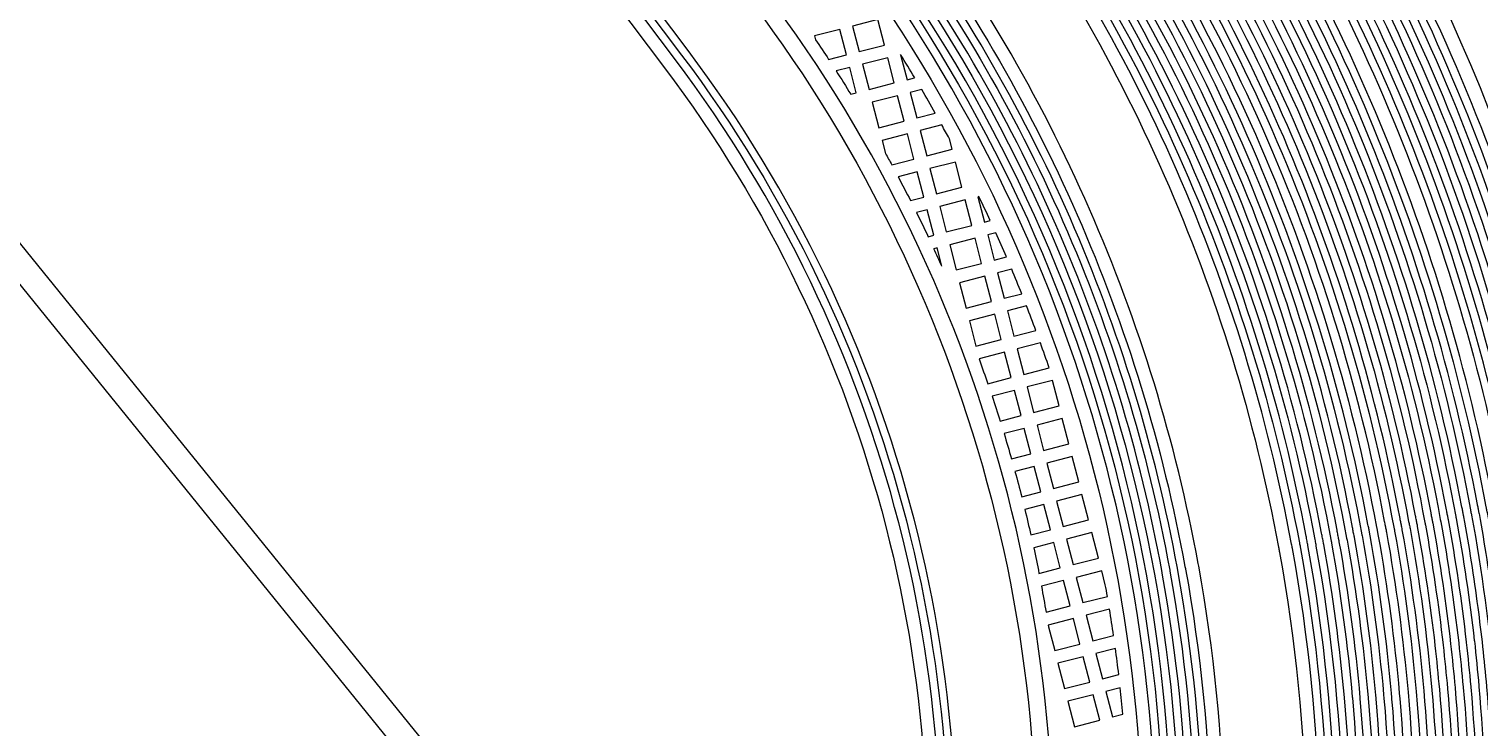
# Model space of a CAD drawing. Extents: x 150 to 463, y 50 to 272.
# Drawn here: x 188.87 to 199.94, y 87.5 to 92.83 of the extents above; entities that cross this region are included whole.
import ezdxf

# ---------------------------------------------------------------- set-up
doc = ezdxf.new("R2010")
doc.units = 0
doc.layers.add('bak_bak_btr2-bcq4636', color=9, linetype='Continuous')
doc.layers.add('bak_outline', color=8, linetype='Continuous')

msp = doc.modelspace()

# ---------------------------------------------------------------- linework, layer by layer
at = {"layer": 'bak_bak_btr2-bcq4636'}
for points in [[(191.475, 70.806), (191.598, 71.683, -0.107383), (191.606, 71.741), (191.646, 72.022, -0.186372), (191.66, 72.12), (191.7, 72.406, -0.163948), (191.712, 72.493), (191.818, 73.245, -0.018175), (191.819, 73.249, -0.030814), (191.819, 73.257), (193.207, 83.133, 0.207988), (192.099, 87.129), (182.952, 98.424, -0.208001), (180.864, 105.955), (187.748, 154.941, -0.256399)], [(193.538, 154.055), (186.976, 107.369, 0.198905), (189.292, 98.416), (193.725, 92.533, -0.198901), (195.633, 85.156, -0.07852), (195.589, 85.014, -0.235466), (195.515, 84.964, 0.829205), (195.452, 84.516, -0.234566), (195.509, 84.448, -0.078871), (195.512, 84.297), (194.393, 76.334, -0.158951), (194.037, 75.633, 0.105486), (193.322, 74.529, 0.056152), (193.163, 73.91), (193.045, 73.076, -0.018171), (193.045, 73.073), (192.855, 71.724, 0.040386), (192.848, 71.597, -0.048286), (192.846, 71.568, 0.4198), (193.193, 71.084, -0.349558)], [(193.261, 71.183, -0.468799), (192.947, 71.55, 0.048342), (192.951, 71.599, -0.040792), (192.958, 71.71), (193.265, 73.894, -0.056245), (193.418, 74.492, -0.105486), (194.11, 75.56, 0.162715), (194.498, 76.338), (195.614, 84.282, 0.089232), (195.606, 84.489, -0.054784), (195.602, 84.495, 0.136592), (195.488, 84.602, -0.874967), (195.528, 84.872, 0.137082), (195.658, 84.925, 0.100133), (195.735, 85.142, 0.198891), (193.807, 92.595), (189.374, 98.478, -0.198913), (187.078, 107.355), (193.64, 154.04, -0.171129)], [(193.699, 154.032), (187.138, 107.346, 0.198913), (189.422, 98.514), (193.855, 92.631, -0.198902), (195.794, 85.134, -0.101801), (195.708, 84.891, -0.169864), (195.696, 84.873, -0.006232), (195.687, 84.86, 0.107294), (195.662, 84.755, -0.159896), (195.648, 84.67, 0.095777), (195.648, 84.563, -0.113793), (195.673, 84.274), (194.557, 76.329, -0.162716), (194.153, 75.518, 0.105495), (193.474, 74.47, 0.056232), (193.324, 73.886), (193.017, 71.702, 0.040873), (193.011, 71.6, -0.048333), (193.007, 71.54, 0.477305), (193.267, 71.242)], [(193.298, 71.365, -0.644372), (193.131, 71.552, 0.044198), (193.139, 71.591, 0.006709), (193.139, 71.603, -0.040946), (193.144, 71.684), (193.144, 71.684), (193.159, 71.789, -0.172715), (193.118, 71.99), (193.383, 73.877, -0.055706), (193.528, 74.443, -0.106013), (194.195, 75.476, 0.162658), (194.616, 76.321), (195.854, 85.125, 0.198889), (193.904, 92.666), (189.47, 98.55, -0.198913), (187.197, 107.338), (193.758, 154.024, -0.178427)], [(194.362, 153.939), (187.801, 107.253, 0.198913), (189.957, 98.917), (194.391, 93.033, -0.198889), (196.457, 85.04), (195.22, 76.236, -0.162772), (194.626, 75.044, 0.105906), (194.098, 74.227, 0.055707), (193.987, 73.792), (193.722, 71.905, -0.140892), (193.653, 71.751), (193.634, 71.716), (193.65, 71.539, -0.422325), (193.613, 71.346, -0.200704)], [(193.747, 71.37, 0.178679), (193.755, 71.528, -0.0461), (193.751, 71.546), (193.744, 71.622, -0.152735), (193.761, 71.68, 0.132104), (193.849, 71.887), (194.115, 73.777, -0.055409), (194.218, 74.182, -0.105997), (194.717, 74.954, 0.155464), (195.337, 76.156), (196.585, 85.023, 0.19888), (194.493, 93.111), (190.059, 98.995, -0.198876), (187.928, 107.235), (194.489, 153.921, -0.176717)], [(195.24, 153.195), (188.813, 107.472, 0.107543), (189.19, 102.444, 0.081338), (190.734, 99.503), (195.167, 93.619, -0.198862), (197.42, 84.907), (196.095, 75.476, -0.160261), (195.558, 74.387, 0.160635), (195.244, 73.75), (195.017, 72.135, -0.127479), (194.929, 71.922, 0.010404), (194.919, 71.909, -0.079847), (194.785, 71.769), (194.465, 71.528, -0.055064), (194.461, 71.522, -0.033757), (194.429, 71.493, 0.148019), (194.365, 71.358)], [(195.358, 153.178), (188.932, 107.456, 0.096705), (189.171, 102.964), (189.191, 102.887, 0.008998), (189.304, 102.48, 0.081294), (190.83, 99.575), (195.263, 93.692, -0.198875), (197.539, 84.89), (196.214, 75.459, -0.160272), (195.644, 74.303, 0.16067), (195.363, 73.733), (195.136, 72.118, -0.132304), (195.018, 71.84, -0.068605), (194.883, 71.694, 0.054339), (194.834, 71.644, 0.01787), (194.78, 71.569, -0.05117), (194.778, 71.563, -0.043159), (194.751, 71.511, 0.132375), (194.744, 71.368)], [(195.477, 153.161), (189.051, 107.44, 0.096709), (189.288, 102.993), (189.307, 102.917, 0.008958), (189.419, 102.516, 0.081248), (190.925, 99.647), (195.359, 93.764, -0.116769), (197.58, 88.7, -0.053762), (197.581, 88.693, -0.080127), (197.658, 84.873), (196.333, 75.444, -0.160292), (195.729, 74.219, 0.162838), (195.48, 73.709), (195.254, 72.101, -0.130106), (195.116, 71.771, -0.012914), (195.09, 71.736, 0.118656), (195.028, 71.586, -0.119243), (195.029, 71.573, 0.348071), (195.104, 71.429, -2.783927), (194.946, 71.354)], [(197.718, 84.868, 0.07989), (197.642, 88.696, -0.030837), (197.641, 88.7, -0.033093), (197.641, 88.703, 0.028675), (197.638, 88.713, -0.025456), (197.638, 88.716, 0.116643), (195.407, 93.8), (190.979, 99.675, -0.081099), (189.476, 102.535, -0.00892), (189.366, 102.932), (189.346, 103.009, -0.096702), (189.11, 107.432), (195.536, 153.152, -0.02168)], [(195.596, 153.144), (189.64, 110.766, -0.016404), (189.64, 110.764), (189.17, 107.423, 0.096702), (189.404, 103.023), (189.424, 102.947, 0.008913), (189.534, 102.553, 0.007969), (189.638, 102.255, 0.073089), (191.027, 99.711), (195.455, 93.836, -0.116618), (197.696, 88.728, -0.027076), (197.7, 88.712, -0.02419), (197.7, 88.71, -0.026425), (197.701, 88.707, -0.07989), (197.777, 84.859), (196.452, 75.428, -0.161941), (195.805, 74.124, 0.106558), (195.636, 73.846), (195.619, 73.787, 0.034382), (195.599, 73.692), (195.306, 71.596), (195.496, 71.569, -0.13056), (195.541, 71.546, -0.403497), (195.562, 71.406, 0.042135)], [(197.879, 84.845, 0.079993), (197.801, 88.73, 0.020849), (197.797, 88.75, 0.116546), (195.537, 93.898), (191.109, 99.773, -0.081019), (189.632, 102.584, -0.008876), (189.523, 102.973), (189.504, 103.049, -0.096676), (189.272, 107.408), (189.75, 110.808), (189.75, 110.809), (195.697, 153.129, -0.020756)], [(197.275, 153.089), (190.801, 107.021, 0.197275), (192.467, 100.495), (196.749, 94.812, -0.116711), (199.292, 89.016, -0.004205), (199.296, 88.997, -0.022477), (199.461, 87.773, -0.05729), (199.384, 84.721), (197.508, 71.368, -0.138616), (197.508, 71.353, 0.123164), (197.506, 71.241)], [(196.367, 153.035), (189.918, 107.145, 0.197325), (191.752, 99.961), (196.037, 94.275, -0.116314), (198.41, 88.875, -0.008433), (198.416, 88.846, 0.006424), (198.416, 88.843, -0.006915), (198.418, 88.835, -0.079852), (198.498, 84.758)], [(196.528, 153.012), (190.079, 107.122, 0.197317), (191.883, 100.058), (196.167, 94.373, -0.11622), (198.569, 88.909, -0.008249), (198.576, 88.876, -0.006628), (198.578, 88.864, -0.07984), (198.66, 84.736), (196.977, 72.763, -0.127074), (196.735, 72.178, -0.028507), (196.718, 72.156, -0.014679), (196.67, 72.1, -0.049823), (196.62, 72.053), (196.33, 71.835, -0.078998), (196.324, 71.827, -0.033426), (196.286, 71.798, 0.140962), (196.202, 71.661)], [(196.647, 152.995), (190.198, 107.106, 0.197313), (191.979, 100.13), (196.263, 94.445, -0.116196), (198.687, 88.933, -0.007629), (198.694, 88.898, -0.006036), (198.696, 88.884, -0.079821), (198.779, 84.719), (197.076, 72.603, -0.166393), (196.79, 72.039, 0.028444), (196.719, 71.963, -0.032728), (196.688, 71.929, 0.047968), (196.651, 71.888), (196.552, 71.753), (196.355, 71.507, -0.265155), (196.032, 71.378), (195.895, 71.397, 0.148201), (195.774, 71.378, 0.178039), (195.723, 71.298, -0.130348), (195.723, 71.284, 0.160579), (195.728, 71.195)], [(196.766, 152.978), (190.316, 107.089, 0.19731), (192.075, 100.202), (196.358, 94.517, -0.116852), (198.812, 88.921, -0.005507), (198.815, 88.906, -0.022394), (198.973, 87.73, -0.032961), (198.974, 87.726, -0.057245), (198.897, 84.703), (197.167, 72.388, -0.198766), (196.906, 71.945), (196.784, 71.853, 0.074814), (196.748, 71.817), (196.47, 71.433, -0.087497), (196.404, 71.369, 0.135244), (196.335, 71.287, -0.182264), (196.202, 71.157, 0.08916), (196.144, 71.099)], [(196.884, 152.961), (190.435, 107.073, 0.197297), (192.171, 100.274), (196.454, 94.59, -0.116821), (198.929, 88.944, -0.005123), (198.933, 88.928, -0.022661), (199.094, 87.727, -0.034989), (199.094, 87.723, -0.05698), (199.016, 84.687), (197.285, 72.369, -0.198915), (196.971, 71.836), (196.888, 71.773, 0.095746), (196.856, 71.738), (196.649, 71.394, 0.130994), (196.639, 71.268)], [(197.003, 152.944), (190.554, 107.056, 0.197286), (192.267, 100.346), (196.55, 94.662, -0.116733), (199.046, 88.97, -0.049336), (199.048, 88.964, -0.022693), (199.212, 87.752), (199.215, 87.72, -0.056719), (199.135, 84.67), (197.363, 72.059, -0.169411), (197.066, 71.483, 0.119606), (197.008, 71.36)], [(197.122, 152.93), (190.673, 107.039, 0.19729), (192.363, 100.417), (196.646, 94.734, -0.11607), (199.158, 89.027, -0.061523), (199.16, 89.02), (199.169, 88.972, -0.02245), (199.332, 87.762, -0.035651), (199.332, 87.758), (199.335, 87.721, -0.056537), (199.254, 84.654), (197.481, 72.043, -0.072958), (197.339, 71.556, -0.03421), (197.308, 71.5), (197.142, 71.238, -0.038519), (197.14, 71.234, -0.033528), (197.127, 71.201, 0.009104), (197.125, 71.194, -0.120437), (197.125, 71.178, 0.141), (197.128, 71.067)], [(197.386, 153.015), (190.945, 107.183, 0.13433), (191.575, 102.264, 0.056287), (192.563, 100.567), (197.055, 94.605, -0.004497), (197.201, 94.39, -0.104978), (199.403, 89.071, -0.004238), (199.41, 89.04, -0.003631), (199.413, 89.022, -0.027799), (199.414, 89.018, -0.022481), (199.58, 87.784, -0.04694), (199.569, 85.257, -0.004316), (199.547, 85.009, -0.015053), (199.547, 85.007), (197.726, 72.045, 0.074122), (197.731, 71.377, -0.016605), (197.748, 71.243, -0.071777), (197.749, 71.234, -0.007991), (197.753, 71.169, 0.124915), (197.813, 71.039)], [(197.505, 152.998), (191.063, 107.167, 0.134309), (191.686, 102.311, 0.056234), (192.659, 100.639), (197.152, 94.676, -0.004531), (197.301, 94.457, -0.1055), (199.527, 89.063, -0.0029), (199.53, 89.048, -0.033233), (199.531, 89.044, -0.016505), (199.666, 88.131, -0.032693), (199.666, 88.127, -0.005985), (199.7, 87.795, -0.046906), (199.689, 85.247, -0.004306), (199.667, 84.997, -0.022762), (199.667, 84.995, -0.012487), (199.666, 84.993), (197.844, 72.029, 0.027139), (197.825, 71.797, 0.033632), (197.827, 71.74, 0.063895), (197.889, 71.473, -0.101258), (197.898, 71.463, -0.030892), (197.919, 71.425, 0.144776), (198.044, 71.317)], [(198.14, 71.388, -0.194993), (197.932, 72.222), (199.726, 84.989, 0.004319), (199.748, 85.241, -0.01006), (199.748, 85.242, 0.046898), (199.76, 87.8, -0.026431), (199.76, 87.803, 0.006394), (199.726, 88.138, 0.016572), (199.59, 89.058, -0.039196), (199.588, 89.063, 0.002221), (199.586, 89.075, 0.003823), (199.58, 89.105, 0.00065), (199.574, 89.137, 0.104349), (197.35, 94.491, 0.004547), (197.201, 94.711), (192.707, 100.675, -0.056215), (191.741, 102.335, -0.134288), (191.123, 107.159), (197.564, 152.99, -0.030938)], [(197.623, 152.982), (191.182, 107.151, 0.134283), (191.796, 102.359, 0.056184), (192.755, 100.711), (197.25, 94.746, -0.004553), (197.4, 94.524, -0.105452), (199.645, 89.086, -0.002197), (199.647, 89.074, -0.047069), (199.649, 89.069, -0.016571), (199.785, 88.145, -0.006413), (199.819, 87.807, -0.025987), (199.82, 87.804, -0.046874), (199.808, 85.236, -0.004315), (199.786, 84.983, -0.033921), (199.785, 84.979, -0.023152), (199.785, 84.977), (197.991, 72.213, 0.194979), (198.189, 71.424, 0.031122)], [(197.742, 152.965), (191.301, 107.134, 0.134255), (191.907, 102.406, 0.056144), (192.851, 100.783), (197.347, 94.816, -0.00458), (197.499, 94.591, -0.105411), (199.763, 89.109, -0.001527), (199.764, 89.101, -0.014931), (199.765, 89.1, -0.046989), (199.766, 89.094, -0.016571), (199.904, 88.162, -0.032609), (199.905, 88.159, -0.006491), (199.939, 87.814, -0.03727), (199.939, 87.809, -0.046758), (199.928, 85.225, -0.004313), (199.905, 84.971, -0.009747), (199.905, 84.97, -0.01088), (199.904, 84.958), (198.115, 72.232, 0.19144), (198.281, 71.548, -0.165225), (198.467, 70.924, 0.020124), (198.471, 70.904, 0.083284), (198.507, 70.836)], [(197.861, 152.95), (191.42, 107.118, 0.134232), (192.018, 102.453, 0.056086), (192.947, 100.855), (197.445, 94.886, -0.004603), (197.599, 94.658, -0.104852), (199.875, 89.161, -0.003118), (199.88, 89.133, -0.019147), (199.881, 89.131, -0.004178), (199.883, 89.121, -0.018055), (199.884, 89.119, -0.022914), (200.059, 87.818, -0.029062), (200.06, 87.814, -0.046635), (200.047, 85.215, -0.004322), (200.025, 84.957, -0.011104), (200.022, 84.94), (198.265, 72.44, 0.10431), (198.311, 71.765, 0.083248), (198.385, 71.609, -0.075067), (198.535, 71.306, -0.1227), (198.541, 71.294, 0.275611), (198.708, 71.127, -2.437979), (198.569, 70.993)], [(198.9, 71.192, 0.044852), (198.682, 71.543), (198.549, 71.72, -0.198916), (198.339, 72.533), (200.084, 84.951, 0.004321), (200.107, 85.21, 0.046623), (200.12, 87.82, 0.011372), (200.052, 88.432, 0.012287), (199.943, 89.131, -0.014444), (199.942, 89.132, 0.004341), (199.94, 89.143, -0.018317), (199.939, 89.145, 0.002917), (199.934, 89.172, -0.010956), (199.934, 89.173, 0.000596), (199.928, 89.202, 0.10432), (197.648, 94.692, 0.004625), (197.493, 94.922), (192.995, 100.891, -0.05606), (192.073, 102.477, -0.134208), (191.479, 107.11), (197.92, 152.941, -0.035429)], [(198.119, 152.761), (191.698, 107.079, 0.13416), (192.277, 102.564, 0.014464), (192.475, 102.147, 0.041475), (193.172, 101.023), (197.673, 95.051, -0.004661), (197.832, 94.816, -0.104763), (200.151, 89.216, -0.00239), (200.156, 89.192, -0.004453), (200.159, 89.176, -0.013614), (200.16, 89.174, -0.018217), (200.161, 89.17, -0.012293), (200.272, 88.46, -0.011361), (200.34, 87.839, -0.013759), (200.34, 87.837, -0.046544), (200.328, 85.19, -0.004327), (200.304, 84.927, -0.010945), (200.3, 84.898), (198.591, 72.734, 0.090329), (198.614, 72.176, 0.100427), (198.736, 71.902, -0.039649), (199.164, 71.191, -0.15237)], [(198.237, 152.744), (191.817, 107.063, 0.134126), (192.387, 102.611, 0.014426), (192.582, 102.202, 0.041467), (193.269, 101.095), (197.77, 95.121, -0.004697), (197.932, 94.883, -0.104728), (200.269, 89.239, -0.002131), (200.274, 89.217, -0.00426), (200.277, 89.2, -0.031552), (200.278, 89.196, -0.02822), (200.278, 89.193, -0.012317), (200.391, 88.476, -0.011371), (200.46, 87.849, -0.024621), (200.46, 87.846, -0.010837), (200.46, 87.845, -0.046485), (200.448, 85.179, -0.004329)], [(198.356, 152.727), (191.936, 107.046, 0.134094), (192.497, 102.659, 0.01439), (192.689, 102.256, 0.04144), (193.365, 101.167), (197.868, 95.192, -0.004721), (198.031, 94.95, -0.104688), (200.387, 89.262, -0.00191), (200.391, 89.242, -0.004339), (200.395, 89.223, -0.037778), (200.396, 89.218, -0.029826), (200.396, 89.215, -0.012319), (200.51, 88.492, -0.011398), (200.58, 87.857, -0.028248), (200.58, 87.854, -0.009778), (200.58, 87.853, -0.046433), (200.567, 85.168, -0.004319)], [(198.474, 152.702), (192.055, 107.03, 0.134064), (192.608, 102.706, 0.014338), (192.796, 102.311, 0.041432), (193.461, 101.239), (197.965, 95.262, -0.004742), (198.131, 95.017, -0.104649), (200.504, 89.285, -0.001675), (200.508, 89.267, -0.004592), (200.513, 89.245, -0.012219), (200.513, 89.244), (200.515, 89.235, -0.012308), (200.629, 88.507, -0.011429), (200.7, 87.866, -0.037007), (200.7, 87.861, -0.04637), (200.687, 85.158, -0.004335)], [(198.591, 152.675), (192.173, 107.013, 0.134032), (192.718, 102.753, 0.014292), (192.903, 102.366, 0.04143), (193.557, 101.311), (198.062, 95.332, -0.004769), (198.23, 95.084, -0.104608), (200.622, 89.309, -0.00148), (200.625, 89.292, -0.004852), (200.631, 89.267, -0.014557), (200.631, 89.265), (200.633, 89.256, -0.012285), (200.747, 88.523, -0.011482), (200.819, 87.873, -0.039047), (200.819, 87.869, -0.046298), (200.806, 85.147, -0.004326)], [(200.246, 71.328, -0.015992), (199.925, 71.922, -0.025026), (199.872, 72.042, 0.017246), (199.805, 72.203, -0.030578), (199.803, 72.206, 0.030031), (199.659, 72.474, -0.02759), (199.643, 72.503, 0.052143), (199.618, 72.544), (199.529, 72.662, -0.198623), (199.268, 73.672), (200.841, 84.87, 0.004339), (200.866, 85.142, 0.046217), (200.88, 87.87, -0.026242), (200.88, 87.873, -0.017244), (200.879, 87.875, 0.011543), (200.807, 88.531, 0.012286), (200.692, 89.267), (200.677, 89.341, 0.104246), (198.28, 95.118, 0.004783), (198.111, 95.368), (193.605, 101.347, -0.05572), (192.774, 102.777, -0.134001), (192.233, 107.005), (198.65, 152.667, -0.034201)], [(198.709, 152.658), (192.292, 106.997, 0.133995), (192.829, 102.801, 0.014253), (193.01, 102.421, 0.041404), (193.654, 101.383), (198.16, 95.402, -0.004787), (198.33, 95.151, -0.10481), (200.743, 89.318, -0.005098), (200.749, 89.288, -0.021239), (200.75, 89.286), (200.751, 89.276, -0.012255), (200.866, 88.539, -0.011538), (200.939, 87.88, -0.026208), (200.939, 87.877, -0.017047), (200.939, 87.875, -0.046216), (200.926, 85.136, -0.004341)], [(200.501, 71.314), (199.725, 72.88, -0.151227), (199.518, 74.158), (200.95, 84.346, 0.198928), (197.972, 95.864), (193.515, 101.78, -0.03577), (193.001, 102.574, -0.013601), (192.996, 102.583, -0.009014), (192.885, 102.822, -0.006735), (192.883, 102.826, -0.133908), (192.352, 106.988), (192.437, 107.583, -0.001412), (192.447, 107.618), (198.77, 152.607, -0.034514)], [(199.134, 152.555), (192.804, 107.527, 0.001439), (192.794, 107.494), (192.716, 106.937, 0.133836), (193.223, 102.969, 0.008802), (193.326, 102.747, 0.035587), (193.809, 102.001), (198.266, 96.086, -0.198928), (201.314, 84.295), (199.882, 74.107, 0.151227), (200.055, 73.043), (200.97, 71.199, -0.039218)], [(201.06, 71.249), (200.675, 72.025, -0.013526), (200.675, 72.026, -0.017036), (200.673, 72.03), (200.147, 73.089, -0.151222), (199.984, 74.092), (201.417, 84.286, 0.198848), (198.348, 96.148), (193.891, 102.063, -0.035481), (193.417, 102.795, -0.008661), (193.318, 103.01, -0.133793), (192.818, 106.923), (192.895, 107.472, -0.001166), (192.903, 107.498, 0.036711), (192.912, 107.539), (198.471, 147.096)], [(194.246, 71.485, 0.108915), (194.352, 71.518), (194.416, 71.57, -0.109084), (194.429, 71.576), (194.749, 71.817, 0.079852), (194.87, 71.943, -0.010305), (194.881, 71.958, 0.12749), (194.958, 72.143), (195.185, 73.759, -0.160696), (195.516, 74.429, 0.037725), (195.699, 74.646, 0.12176), (196.036, 75.485), (197.361, 84.915, 0.198862), (195.119, 93.583), (190.686, 99.467, -0.081375), (189.133, 102.426, -0.009051), (189.017, 102.842), (188.997, 102.92, -0.096707), (188.754, 107.481)], [(194.581, 71.446, 0.122477), (194.683, 71.528, -0.010437), (194.713, 71.576, 0.012057), (194.718, 71.588, -0.14789), (194.73, 71.602, -0.017978), (194.787, 71.681, -0.05428), (194.845, 71.74, 0.068758), (194.969, 71.875, -0.010236), (194.977, 71.886, 0.127012), (195.076, 72.126), (195.303, 73.742, -0.160691), (195.601, 74.345, 0.037762), (195.796, 74.576, 0.121755), (196.154, 75.468), (197.48, 84.898, 0.198907), (195.215, 93.656), (190.782, 99.539, -0.081333), (189.247, 102.463, -0.009005), (189.133, 102.872), (189.113, 102.949, -0.096705), (188.873, 107.464)], [(194.946, 71.354, 0.053152), (194.956, 71.455, -0.141137), (194.96, 71.469, 0.031357), (194.964, 71.529, -0.161029), (195.042, 71.772, 0.013707), (195.068, 71.807, 0.130602), (195.195, 72.109), (195.432, 73.782, -0.145298), (195.687, 74.261, 0.037746), (195.893, 74.506, 0.121839), (196.274, 75.453), (197.599, 84.881, 0.080027), (197.523, 88.678, -0.044277), (197.522, 88.683, 0.116893), (195.311, 93.728), (190.878, 99.611, -0.081291), (189.362, 102.499, -0.008962), (189.249, 102.902), (189.23, 102.979, -0.096711), (188.992, 107.448)], [(196.098, 71.802, 0.136076), (196.246, 71.849, -0.033308), (196.284, 71.878, -0.086346), (196.294, 71.883), (196.584, 72.101, 0.049852), (196.625, 72.14, 0.014854), (196.671, 72.194, -0.027043), (196.673, 72.197, 0.030327), (196.688, 72.214, 0.127069), (196.918, 72.771), (198.601, 84.744, 0.080074), (198.517, 88.865, 0.008615), (198.51, 88.898, 0.116229), (196.119, 94.337), (191.835, 100.022, -0.197317), (190.019, 107.13)], [(197.628, 71.035, 0.141436), (197.681, 71.187, -0.101169), (197.684, 71.2, -0.026279), (197.684, 71.237, -0.102499), (197.687, 71.25, 0.015066), (197.672, 71.368, -0.074122), (197.666, 72.054), (199.488, 85.015, 0.004309), (199.509, 85.262, -0.01019), (199.509, 85.263, 0.046944), (199.521, 87.779, 0.022456), (199.355, 89.007, -0.025277), (199.354, 89.009, 0.003946), (199.351, 89.028, 0.004311), (199.345, 89.059, -0.011305), (199.344, 89.06, 0.000681), (199.338, 89.093, 0.104376), (197.151, 94.357, 0.004495), (197.006, 94.571), (192.515, 100.531, -0.056318), (191.52, 102.241, -0.134333), (190.885, 107.192)], [(197.885, 71.228, 0.102585), (197.879, 71.346, -0.08951), (197.767, 71.735, -0.033566), (197.765, 71.799, -0.027096), (197.785, 72.037), (199.607, 85.003, 0.004318), (199.629, 85.253, -0.02322), (199.629, 85.255, 0.046866), (199.64, 87.79, 0.006051), (199.606, 88.124, -0.032532), (199.606, 88.128, 0.016425), (199.472, 89.032, -0.028742), (199.472, 89.036, 0.00297), (199.468, 89.051, -0.010582), (199.468, 89.052, 0.004056), (199.462, 89.082, 0.000662), (199.456, 89.114, 0.104366), (197.251, 94.424, 0.004523), (197.103, 94.641), (192.611, 100.603, -0.056261), (191.631, 102.288, -0.134316), (191.004, 107.175)], [(198.338, 70.848, 0.17553), (198.4, 70.993, -0.123475), (198.404, 71.005, 0.042975), (198.404, 71.044, 0.133716), (198.232, 71.513, -0.191441), (198.056, 72.24), (199.846, 84.977, 0.004324), (199.868, 85.231, 0.046795), (199.88, 87.806, -0.0378), (199.88, 87.81, 0.006386), (199.845, 88.148, -0.032574), (199.845, 88.152, 0.016655), (199.707, 89.085, -0.042218), (199.706, 89.089, 0.00161), (199.704, 89.098, 0.003449), (199.698, 89.127, -0.011383), (199.698, 89.128, 0.000632), (199.692, 89.159, 0.104334), (197.45, 94.558, 0.004577), (197.298, 94.782), (192.803, 100.747, -0.056177), (191.852, 102.383, -0.134258), (191.242, 107.142)], [(198.569, 70.993, 0.098125), (198.536, 71.075, -0.165934), (198.532, 71.093, -0.040463), (198.505, 71.183, 0.100728), (198.336, 71.575, -0.083237), (198.253, 71.749, -0.104288), (198.206, 72.448), (199.965, 84.964, 0.004321), (199.988, 85.22, 0.046645), (200, 87.809, -0.029284), (200, 87.813, 0.011312), (199.933, 88.416, 0.012267), (199.825, 89.108, 0.003615), (199.823, 89.115, -0.033176), (199.822, 89.119, -0.02134), (199.822, 89.121, 0.003145), (199.816, 89.149, -0.011463), (199.816, 89.15, 0.000617), (199.81, 89.18, 0.104329), (197.549, 94.625, 0.004598), (197.396, 94.852), (192.899, 100.819, -0.056117), (191.962, 102.43, -0.13424), (191.36, 107.126)], [(195.555, 71.244, 0.132797), (195.635, 71.333, -0.141514), (195.645, 71.345, -0.280627), (195.904, 71.456), (196.04, 71.437, 0.265159), (196.308, 71.544), (196.54, 71.836), (196.602, 71.923, -0.048098), (196.647, 71.973, 0.032877), (196.673, 72.001, -0.028381), (196.748, 72.082, 0.166318), (197.016, 72.612), (198.719, 84.728, 0.080088), (198.635, 88.887, 0.007985), (198.628, 88.922, 0.00081), (198.621, 88.96, 0.115442), (196.215, 94.409), (191.931, 100.094, -0.197314), (190.138, 107.114)], [(196.1, 71.258, 0.117725), (196.154, 71.248, -0.144887), (196.17, 71.244, 0.308495), (196.28, 71.312, -0.13537), (196.371, 71.419, 0.087461), (196.422, 71.468), (196.7, 71.852, -0.07482), (196.748, 71.901), (196.87, 71.993, 0.198762), (197.107, 72.396), (198.838, 84.711, 0.05732), (198.913, 87.725, -0.032829), (198.913, 87.729, 0.022321), (198.756, 88.895, 0.005816), (198.753, 88.909, 0.007405), (198.746, 88.945, 0.000789), (198.739, 88.982, 0.115437), (196.31, 94.481), (192.027, 100.166, -0.19731), (190.257, 107.098)], [(196.489, 71.335, 0.129315), (196.584, 71.402), (196.804, 71.769, -0.095789), (196.851, 71.821), (196.935, 71.884, 0.198916), (197.226, 72.377), (198.957, 84.695, 0.057035), (199.034, 87.721, -0.035544), (199.034, 87.725, 0.022604), (198.874, 88.917, 0.00501), (198.871, 88.932, -0.012624), (198.87, 88.933, 0.00653), (198.864, 88.967, -0.011297), (198.864, 88.968, 0.000756), (198.857, 89.004, 0.11545), (196.406, 94.553), (192.123, 100.238, -0.197297), (190.376, 107.081)], [(196.885, 71.502, 0.164336), (197.057, 71.576, 0.157185), (197.306, 72.084), (199.076, 84.679, 0.056773), (199.155, 87.718, -0.035366), (199.155, 87.722), (199.153, 87.746, 0.022631), (198.99, 88.95, -0.049983), (198.988, 88.956, 0.006077), (198.981, 88.991, 0.000741), (198.975, 89.026, 0.11545), (196.502, 94.626), (192.219, 100.31, -0.197858), (190.497, 107.084)], [(196.974, 71.136, 0.025647), (196.993, 71.146), (197.044, 71.197), (197.076, 71.248, 0.008869), (197.079, 71.254, -0.160952), (197.091, 71.271), (197.257, 71.532, 0.034223), (197.284, 71.581, 0.07292), (197.422, 72.051), (199.194, 84.662, 0.056537), (199.276, 87.716, -0.034832), (199.276, 87.72, -0.038781), (199.275, 87.724, 0.013239), (199.275, 87.729), (199.272, 87.761, 0.022375), (199.11, 88.962), (199.102, 89.006, -0.062367), (199.1, 89.013, 0.000731), (199.093, 89.048, 0.115458), (196.598, 94.698), (192.315, 100.382, -0.197292), (190.613, 107.048)], [(197.506, 71.241, -2.758308), (197.343, 71.308, 0.251793), (197.462, 71.491, -0.122414), (197.466, 71.504), (199.325, 84.729, 0.05729), (199.401, 87.768, 0.022476), (199.237, 88.986, 0.004109), (199.233, 89.004, -0.010831), (199.233, 89.005, 0.004722), (199.227, 89.036, -0.011716), (199.227, 89.037, 0.000706), (199.22, 89.071, 0.115468), (196.701, 94.776), (192.419, 100.459, -0.197277), (190.741, 107.03)], [(191.538, 107.101, 0.134201), (192.128, 102.5, 0.056031), (193.043, 100.927), (197.542, 94.956, -0.004632), (197.698, 94.725, -0.104817), (199.993, 89.184, -0.00284), (199.998, 89.157, -0.010967), (199.998, 89.156, -0.00399), (200.001, 89.145, -0.021824), (200.001, 89.143, -0.015367), (200.002, 89.141, -0.023036), (200.18, 87.822, -0.046557), (200.167, 85.204, -0.004325), (200.144, 84.944, -0.010968), (200.141, 84.923), (198.398, 72.525, 0.198916), (198.597, 71.756), (198.73, 71.579, -0.044852), (198.954, 71.219)], [(199.019, 70.759, 0.100963), (199.077, 70.877), (199.096, 71.011, 0.152523), (199.073, 71.145, 0.039663), (198.653, 71.843, -0.100359), (198.515, 72.154, -0.090314), (198.49, 72.748), (200.204, 84.939, 0.004324), (200.227, 85.199, 0.0466), (200.239, 87.83, 0.011367), (200.171, 88.447, 0.01229), (200.061, 89.152, -0.010454), (200.06, 89.154, -0.014632), (200.06, 89.157, 0.004749), (200.057, 89.171, 0.002489), (200.052, 89.195, -0.010218), (200.051, 89.197, 0.000572), (200.046, 89.225, 0.104299), (197.748, 94.759, 0.004651), (197.59, 94.992), (193.091, 100.963, -0.041484), (192.384, 102.101, -0.014511), (192.183, 102.525, -0.134175), (191.598, 107.093)], [(200.388, 85.185, 0.046486), (200.4, 87.84, -0.024698), (200.4, 87.842, -0.01129), (200.4, 87.843, 0.011374), (200.331, 88.468, 0.012316), (200.219, 89.182, -0.027019), (200.219, 89.186, -0.023801), (200.218, 89.188, 0.004401), (200.215, 89.204, 0.00218), (200.21, 89.226, -0.012891), (200.21, 89.228, 0.000548), (200.205, 89.254, 0.104279), (197.882, 94.849, 0.004691), (197.721, 95.087), (193.221, 101.06, -0.041469), (192.528, 102.175, -0.014459), (192.332, 102.588, -0.13413), (191.758, 107.071)], [(200.507, 85.174, 0.046436), (200.52, 87.848, -0.028535), (200.52, 87.851, -0.00992), (200.52, 87.852, 0.011402), (200.45, 88.484, 0.012317), (200.337, 89.204, -0.033949), (200.337, 89.208, -0.026256), (200.336, 89.211, 0.004362), (200.332, 89.229, 0.001945), (200.328, 89.249, -0.014138), (200.328, 89.251, 0.000523), (200.323, 89.275, 0.104274), (197.981, 94.916, 0.004716), (197.819, 95.157), (193.317, 101.131, -0.041454), (192.635, 102.229, -0.01441), (192.442, 102.635, -0.134104), (191.877, 107.054)], [(199.947, 71.321, -0.049377), (199.786, 71.584, -0.01257), (199.779, 71.598, -0.035822), (199.699, 71.808, 0.009683), (199.672, 71.892, -0.001407), (199.668, 71.903, 0.059219), (199.429, 72.388, 0.017615), (199.342, 72.512, -0.031026), (199.34, 72.515, -0.030785), (199.337, 72.517, -0.198915), (199.03, 73.704), (200.603, 84.895, 0.004333), (200.627, 85.163, 0.046371), (200.64, 87.856, -0.037234), (200.64, 87.861, 0.011433), (200.569, 88.499, 0.012309), (200.456, 89.225), (200.441, 89.297, 0.10427), (198.081, 94.984, 0.004737), (197.916, 95.227), (193.413, 101.204, -0.041435), (192.742, 102.284, -0.014367), (192.553, 102.683, -0.134073), (191.995, 107.038)], [(200.023, 71.424, -0.031777), (199.844, 71.771, -0.024814), (199.8, 71.887, 0.061046), (199.552, 72.419, 0.022499), (199.445, 72.574, -0.202203), (199.149, 73.689), (200.722, 84.882, 0.004334), (200.747, 85.152, 0.046301), (200.76, 87.863, -0.039293), (200.76, 87.868, 0.011484), (200.688, 88.515, 0.012304), (200.574, 89.246), (200.559, 89.319, 0.104264), (198.18, 95.051, 0.004762), (198.013, 95.297), (193.509, 101.275, -0.041432), (192.849, 102.339, -0.014322), (192.663, 102.73, -0.134041), (192.114, 107.022)], [(189.033, 102.399, 0.081478), (190.603, 99.406), (195.044, 93.512, -0.198611), (197.259, 84.93), (195.934, 75.499, -0.16027), (195.442, 74.501, 0.148279), (195.093, 73.834), (194.856, 72.158), (194.856, 72.157, -0.127638), (194.799, 72.02, 0.010174), (194.785, 72.002, -0.07976), (194.687, 71.899), (194.286, 71.597, -0.043062), (194.279, 71.594), (194.232, 71.58, -0.024262), (194.222, 71.579)], [(195.79, 92.189, 0.004523), (195.687, 92.368), (195.6, 92.346)]]:
    msp.add_lwpolyline(points, format="xyb", dxfattribs=at)
for points in [[(195.159, 92.852), (195.209, 92.658), (195.403, 92.708), (195.353, 92.902)], [(195.234, 92.561), (195.285, 92.368), (195.478, 92.418), (195.428, 92.611)], [(195.31, 92.271), (195.36, 92.077), (195.553, 92.127), (195.503, 92.321)], [(195.75, 91.765), (195.8, 91.571), (195.994, 91.622), (195.944, 91.815)], [(195.825, 91.475), (195.875, 91.281), (196.069, 91.331), (196.019, 91.525)], [(195.901, 91.184), (195.951, 90.991), (196.144, 91.041), (196.094, 91.234)], [(195.976, 90.894), (196.026, 90.7), (196.219, 90.75), (196.169, 90.944)], [(196.051, 90.603), (196.101, 90.41), (196.294, 90.46), (196.244, 90.653)], [(196.491, 90.098), (196.541, 89.904), (196.735, 89.954), (196.685, 90.148)], [(196.567, 89.807), (196.617, 89.613), (196.81, 89.664), (196.76, 89.857)], [(196.642, 89.517), (196.692, 89.323), (196.885, 89.373), (196.835, 89.567)], [(196.717, 89.226), (196.767, 89.033), (196.96, 89.083), (196.91, 89.276)], [(196.792, 88.936), (196.842, 88.742), (197.036, 88.792), (196.985, 88.986)], [(196.653, 88.28), (196.655, 88.268), (196.702, 88.086), (196.895, 88.136), (196.845, 88.33)], [(196.727, 87.989), (196.777, 87.796), (196.97, 87.846), (196.92, 88.039)], [(196.802, 87.699), (196.852, 87.505), (197.046, 87.555), (196.996, 87.749)]]:
    msp.add_lwpolyline(points, close=True, dxfattribs=at)
for points in [[(194.869, 92.777), (194.876, 92.748, -0.004102), (194.977, 92.598), (195.113, 92.633), (195.063, 92.827)], [(195.034, 92.51, -0.004778), (195.146, 92.332), (195.188, 92.343), (195.138, 92.536)], [(195.675, 92.056), (195.725, 91.862), (195.919, 91.912), (195.898, 91.993, 0.002638), (195.84, 92.098)], [(195.385, 91.98), (195.41, 91.881, -0.0023), (195.459, 91.793), (195.628, 91.837), (195.578, 92.03)], [(195.507, 91.702, -0.004668), (195.602, 91.52), (195.704, 91.546), (195.653, 91.74)], [(196.116, 91.55), (196.166, 91.356), (196.21, 91.368, 0.00444), (196.123, 91.552)], [(195.647, 91.429, -0.004641), (195.736, 91.245), (195.779, 91.256), (195.729, 91.45)], [(196.191, 91.259), (196.241, 91.066), (196.334, 91.09, 0.004419), (196.253, 91.275)], [(196.266, 90.969), (196.316, 90.775), (196.45, 90.81, 0.004402), (196.374, 90.997)], [(196.341, 90.678), (196.391, 90.485), (196.559, 90.528, 0.004387), (196.487, 90.716)], [(196.416, 90.388), (196.466, 90.194), (196.66, 90.244, 0.004376), (196.593, 90.434)], [(196.126, 90.313), (196.127, 90.306, -0.004419), (196.192, 90.123), (196.37, 90.169), (196.319, 90.363)], [(196.224, 90.028, -0.004559), (196.286, 89.838), (196.445, 89.879), (196.395, 90.072)], [(196.316, 89.742, -0.004554), (196.372, 89.55), (196.52, 89.588), (196.47, 89.782)], [(196.399, 89.454, -0.004551), (196.45, 89.26), (196.595, 89.298), (196.545, 89.492)], [(196.474, 89.163, -0.004552), (196.52, 88.969), (196.67, 89.008), (196.62, 89.201)], [(196.542, 88.871, -0.004557), (196.582, 88.675), (196.745, 88.717), (196.695, 88.911)], [(196.867, 88.645), (196.917, 88.452), (197.104, 88.5, 0.001993), (197.088, 88.589), (197.061, 88.695)], [(196.601, 88.577, -0.004564), (196.636, 88.379), (196.82, 88.427), (196.77, 88.62)], [(196.942, 88.355), (196.992, 88.161), (197.151, 88.202, 0.004383), (197.121, 88.401)], [(197.017, 88.064), (197.067, 87.871), (197.191, 87.903, 0.004396), (197.165, 88.103)], [(197.092, 87.774), (197.142, 87.58), (197.223, 87.601, 0.004412), (197.202, 87.802)]]:
    msp.add_lwpolyline(points, format="xyb", close=True, dxfattribs=at)
for points in [[(195.526, 92.634), (195.575, 92.443), (195.633, 92.458)], [(195.6, 92.346), (195.65, 92.152), (195.79, 92.189)], [(195.84, 91.019), (195.804, 91.159), (195.779, 91.153)]]:
    msp.add_lwpolyline(points, dxfattribs=at)
for centre, radius, start, end in [((185.774, 86.543), 11.498, 30.9618, 31.9911), ((185.774, 86.542), 11.017, 23.9788, 24.7445)]:
    msp.add_arc(centre, radius, start, end, dxfattribs=at)
at = {"layer": 'bak_outline'}
msp.add_lwpolyline([(187.55, 154.969), (180.664, 105.973, 0.207725), (182.797, 98.298), (191.945, 87.001, -0.207899), (193.009, 83.16), (191.275, 70.823, 0.411808), (191.709, 70.268), (201.211, 68.933, 0.149129), (201.787, 69.026), (201.999, 69.128, 0.252406), (202.556, 69.896), (204.932, 86.8, 0.154461), (203.926, 92.75), (199.367, 101.637, -0.154779), (198.362, 107.599), (205.482, 158.256, 0.021809)], format="xyb", dxfattribs=at)

doc.saveas('drawing.dxf')
